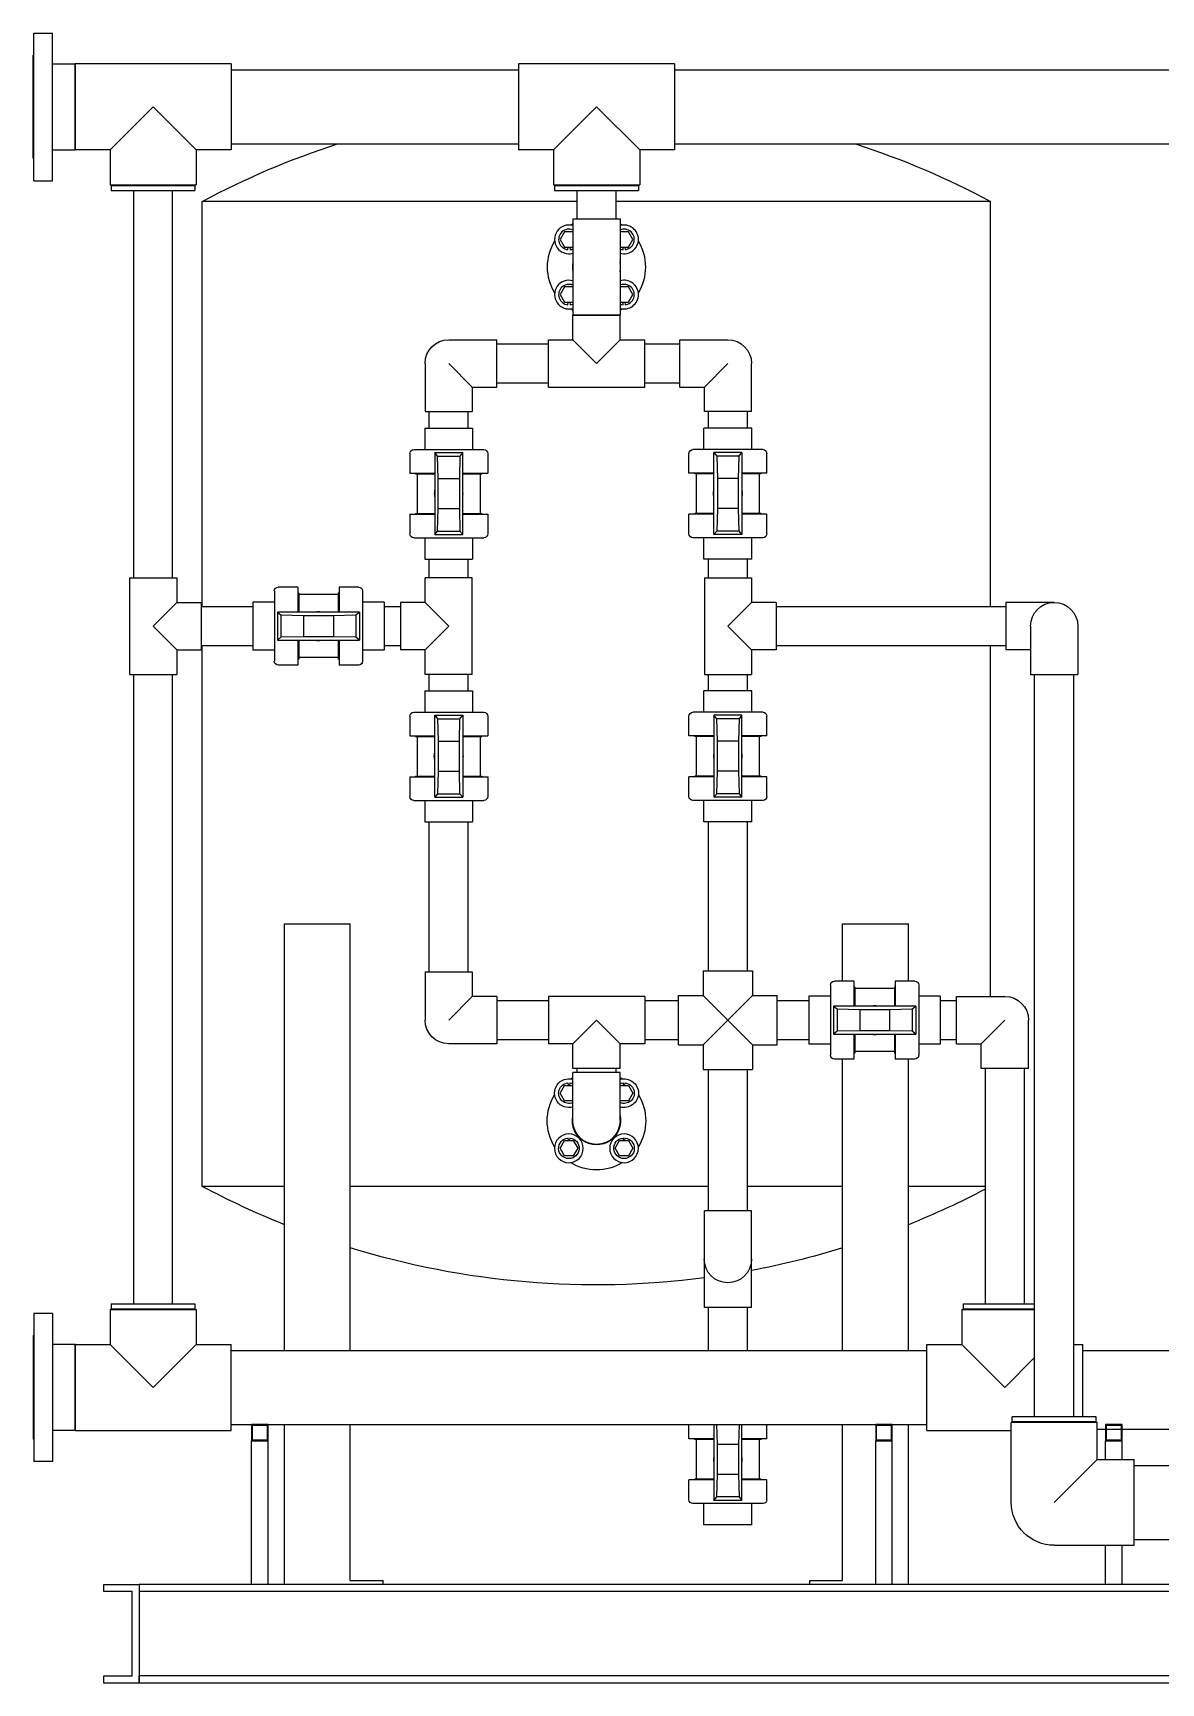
# Model space of a CAD drawing. Header units: inches. Extents: x 384 to 2495, y 344 to 1371.
# Drawn here: x 1654.8 to 1723.4, y 1227.8 to 1328.3 of the extents above; entities that cross this region are included whole.
import ezdxf

# ---------------------------------------------------------------- set-up
doc = ezdxf.new("R2010")
doc.units = ezdxf.units.IN
doc.header["$MEASUREMENT"] = 0
doc.layers.add('VISIBLE', color=7, linetype='Continuous')

msp = doc.modelspace()

# ---------------------------------------------------------------- linework, layer by layer
at = {"layer": 'VISIBLE'}
for p, q in [((1654.81, 1319.25), (1654.81, 1328.25)), ((1654.81, 1328.25), (1655.94, 1328.25)), ((1655.94, 1319.25), (1655.94, 1328.25)), ((1654.75, 1320.6), (1654.75, 1326.91)), ((1654.75, 1326.91), (1654.81, 1326.91)), ((1655.94, 1326.38), (1657.31, 1326.38)), ((1657.31, 1326.38), (1657.31, 1321.13)), ((1666.81, 1326.38), (1657.31, 1326.38)), ((1657.31, 1321.13), (1657.31, 1326.38)), ((1666.81, 1326.38), (1666.81, 1321.13)), ((1666.81, 1326), (1684.31, 1326)), ((1684.31, 1326.38), (1684.31, 1321.13)), ((1693.81, 1326.38), (1684.31, 1326.38)), ((1693.81, 1326.38), (1693.81, 1321.13)), ((1693.81, 1326), (1744.31, 1326)), ((1659.44, 1321.13), (1662.06, 1323.75)), ((1662.06, 1323.75), (1664.69, 1321.13)), ((1686.44, 1321.13), (1689.06, 1323.75)), ((1689.06, 1323.75), (1691.69, 1321.13)), ((1654.75, 1320.6), (1654.81, 1320.6)), ((1655.94, 1321.13), (1657.31, 1321.13)), ((1659.44, 1321.13), (1657.31, 1321.13)), ((1659.44, 1321.13), (1659.44, 1319)), ((1666.81, 1321.13), (1664.69, 1321.13)), ((1664.69, 1321.13), (1664.69, 1319)), ((1666.81, 1321.5), (1684.31, 1321.5)), ((1686.44, 1321.13), (1684.31, 1321.13)), ((1686.44, 1321.13), (1686.44, 1319)), ((1693.81, 1321.13), (1691.69, 1321.13)), ((1691.69, 1321.13), (1691.69, 1319)), ((1693.81, 1321.5), (1744.31, 1321.5)), ((1654.81, 1319.25), (1655.94, 1319.25)), ((1659.44, 1319), (1664.69, 1319)), ((1659.51, 1318.96), (1664.61, 1318.96)), ((1659.51, 1318.96), (1659.51, 1318.66)), ((1659.51, 1318.66), (1664.61, 1318.66)), ((1659.81, 1319), (1659.81, 1318.96)), ((1660.88, 1295.07), (1660.88, 1318.66)), ((1663.25, 1295.07), (1663.25, 1318.66)), ((1664.31, 1319), (1664.31, 1318.96)), ((1664.61, 1318.96), (1664.61, 1318.66)), ((1686.44, 1319), (1691.69, 1319)), ((1686.51, 1318.96), (1691.61, 1318.96)), ((1686.51, 1318.96), (1686.51, 1318.66)), ((1686.51, 1318.66), (1691.61, 1318.66)), ((1686.81, 1319), (1686.81, 1318.96)), ((1687.88, 1316.94), (1687.88, 1318.66)), ((1690.25, 1316.94), (1690.25, 1318.66)), ((1691.31, 1319), (1691.31, 1318.96)), ((1691.61, 1318.96), (1691.61, 1318.66)), ((1687.88, 1318), (1665.06, 1318)), ((1665.06, 1293.32), (1665.06, 1318)), ((1713.06, 1318), (1690.25, 1318)), ((1713.06, 1293.32), (1713.06, 1318)), ((1687.63, 1316.94), (1690.5, 1316.94)), ((1687.63, 1316.94), (1687.63, 1311.07)), ((1690.5, 1316.94), (1690.5, 1311.07)), ((1687.11, 1316.15), (1686.84, 1315.68)), ((1686.84, 1315.68), (1687.11, 1315.21)), ((1687.63, 1316.15), (1687.11, 1316.15)), ((1691.01, 1316.15), (1690.5, 1316.15)), ((1691.28, 1315.68), (1691.01, 1316.15)), ((1691.01, 1315.21), (1691.28, 1315.68)), ((1687.11, 1315.21), (1687.63, 1315.21)), ((1687.32, 1315.06), (1687.34, 1315.21)), ((1687.43, 1315.21), (1687.45, 1315.06)), ((1690.5, 1315.21), (1691.01, 1315.21)), ((1690.68, 1315.06), (1690.69, 1315.21)), ((1690.79, 1315.21), (1690.8, 1315.06)), ((1687.11, 1312.79), (1686.84, 1312.32)), ((1687.63, 1312.79), (1687.11, 1312.79)), ((1691.01, 1312.79), (1690.5, 1312.79)), ((1691.28, 1312.32), (1691.01, 1312.79)), ((1686.84, 1312.32), (1687.11, 1311.86)), ((1687.11, 1311.86), (1687.63, 1311.86)), ((1687.32, 1311.7), (1687.34, 1311.86)), ((1687.43, 1311.86), (1687.45, 1311.7)), ((1690.5, 1311.86), (1691.01, 1311.86)), ((1690.68, 1311.7), (1690.69, 1311.86)), ((1690.79, 1311.86), (1690.8, 1311.7)), ((1691.01, 1311.86), (1691.28, 1312.32)), ((1690.5, 1311.07), (1687.63, 1311.07)), ((1687.63, 1309.57), (1687.63, 1311.07)), ((1687.63, 1311.07), (1690.5, 1311.07)), ((1690.5, 1309.57), (1690.5, 1311.07)), ((1680.06, 1309.57), (1683, 1309.57)), ((1683, 1306.69), (1683, 1309.57)), ((1686.13, 1306.69), (1686.13, 1309.57)), ((1686.13, 1309.57), (1687.63, 1309.57)), ((1689.06, 1308.13), (1687.63, 1309.57)), ((1690.5, 1309.57), (1689.06, 1308.13)), ((1690.5, 1309.57), (1692, 1309.57)), ((1692, 1306.69), (1692, 1309.57)), ((1694.13, 1306.69), (1694.13, 1309.57)), ((1694.13, 1309.57), (1697.06, 1309.57)), ((1683, 1309.32), (1686.13, 1309.32)), ((1692, 1309.32), (1694.13, 1309.32)), ((1678.63, 1308.13), (1678.63, 1305.19)), ((1680.06, 1308.13), (1681.5, 1306.69)), ((1697.06, 1308.13), (1695.63, 1306.69)), ((1698.5, 1305.19), (1698.5, 1308.13)), ((1681.5, 1306.69), (1683, 1306.69)), ((1681.5, 1306.69), (1681.5, 1305.19)), ((1683, 1306.94), (1686.13, 1306.94)), ((1686.13, 1306.69), (1692, 1306.69)), ((1692, 1306.94), (1694.13, 1306.94)), ((1694.13, 1306.69), (1695.63, 1306.69)), ((1695.63, 1305.19), (1695.63, 1306.69)), ((1678.63, 1305.19), (1681.5, 1305.19)), ((1678.88, 1304.19), (1678.88, 1305.19)), ((1681.25, 1304.19), (1681.25, 1305.19)), ((1698.5, 1305.19), (1695.63, 1305.19)), ((1695.88, 1304.19), (1695.88, 1305.19)), ((1698.25, 1304.19), (1698.25, 1305.19)), ((1678.6, 1304.19), (1681.52, 1304.19)), ((1678.6, 1304.19), (1678.6, 1302.88)), ((1681.52, 1304.19), (1681.52, 1302.88)), ((1698.52, 1304.19), (1695.6, 1304.19)), ((1695.6, 1302.88), (1695.6, 1304.19)), ((1698.52, 1302.88), (1698.52, 1304.19)), ((1677.69, 1302.64), (1677.69, 1301.45)), ((1677.93, 1302.88), (1682.2, 1302.88)), ((1679.21, 1302.7), (1680.92, 1302.7)), ((1679.38, 1302.48), (1679.21, 1302.7)), ((1679.21, 1302.7), (1679.21, 1297.7)), ((1680.92, 1302.7), (1680.74, 1302.48)), ((1680.92, 1297.7), (1680.92, 1302.7)), ((1682.44, 1302.64), (1682.44, 1301.45)), ((1694.69, 1301.45), (1694.69, 1302.64)), ((1699.2, 1302.88), (1694.93, 1302.88)), ((1696.21, 1302.7), (1696.38, 1302.48)), ((1696.21, 1297.7), (1696.21, 1302.7)), ((1697.92, 1302.7), (1696.21, 1302.7)), ((1697.74, 1302.48), (1697.92, 1302.7)), ((1697.92, 1302.7), (1697.92, 1297.7)), ((1699.44, 1301.45), (1699.44, 1302.64)), ((1679.42, 1301.11), (1679.38, 1302.48)), ((1679.38, 1302.48), (1680.74, 1302.48)), ((1680.74, 1302.48), (1680.71, 1301.11)), ((1696.38, 1302.48), (1696.42, 1301.11)), ((1697.74, 1302.48), (1696.38, 1302.48)), ((1697.71, 1301.11), (1697.74, 1302.48)), ((1677.69, 1301.45), (1679.21, 1301.45)), ((1678.05, 1301.45), (1678.05, 1301.4)), ((1678.05, 1301.4), (1679.21, 1301.4)), ((1678.14, 1301.4), (1678.14, 1298.99)), ((1679.42, 1299.29), (1679.42, 1301.11)), ((1679.42, 1301.11), (1680.71, 1301.11)), ((1680.71, 1301.11), (1680.71, 1299.29)), ((1680.92, 1301.45), (1682.44, 1301.45)), ((1680.92, 1301.4), (1682.08, 1301.4)), ((1681.98, 1301.4), (1681.98, 1298.99)), ((1682.08, 1301.45), (1682.08, 1301.4)), ((1696.21, 1301.45), (1694.69, 1301.45)), ((1695.05, 1301.4), (1695.05, 1301.45)), ((1696.21, 1301.4), (1695.05, 1301.4)), ((1695.14, 1298.99), (1695.14, 1301.4)), ((1696.42, 1301.11), (1696.42, 1299.29)), ((1697.71, 1301.11), (1696.42, 1301.11)), ((1697.71, 1299.29), (1697.71, 1301.11)), ((1699.44, 1301.45), (1697.92, 1301.45)), ((1699.08, 1301.4), (1697.92, 1301.4)), ((1698.98, 1298.99), (1698.98, 1301.4)), ((1699.08, 1301.4), (1699.08, 1301.45)), ((1677.69, 1298.94), (1679.21, 1298.94)), ((1677.69, 1298.94), (1677.69, 1297.75)), ((1678.05, 1298.99), (1679.21, 1298.99)), ((1678.05, 1298.99), (1678.05, 1298.94)), ((1679.38, 1297.92), (1679.42, 1299.29)), ((1679.42, 1299.29), (1680.71, 1299.29)), ((1680.71, 1299.29), (1680.74, 1297.92)), ((1680.92, 1298.99), (1682.08, 1298.99)), ((1680.92, 1298.94), (1682.44, 1298.94)), ((1682.08, 1298.99), (1682.08, 1298.94)), ((1682.44, 1298.94), (1682.44, 1297.75)), ((1696.21, 1298.94), (1694.69, 1298.94)), ((1694.69, 1297.75), (1694.69, 1298.94)), ((1696.21, 1298.99), (1695.05, 1298.99)), ((1695.05, 1298.94), (1695.05, 1298.99)), ((1696.42, 1299.29), (1696.38, 1297.92)), ((1697.71, 1299.29), (1696.42, 1299.29)), ((1697.74, 1297.92), (1697.71, 1299.29)), ((1699.08, 1298.99), (1697.92, 1298.99)), ((1699.44, 1298.94), (1697.92, 1298.94)), ((1699.08, 1298.94), (1699.08, 1298.99)), ((1699.44, 1297.75), (1699.44, 1298.94)), ((1677.93, 1297.51), (1682.2, 1297.51)), ((1678.6, 1297.51), (1678.6, 1296.2)), ((1679.21, 1297.7), (1679.38, 1297.92)), ((1679.21, 1297.7), (1680.92, 1297.7)), ((1679.38, 1297.92), (1680.74, 1297.92)), ((1680.74, 1297.92), (1680.92, 1297.7)), ((1681.52, 1297.51), (1681.52, 1296.2)), ((1699.2, 1297.51), (1694.93, 1297.51)), ((1695.6, 1296.2), (1695.6, 1297.51)), ((1696.38, 1297.92), (1696.21, 1297.7)), ((1697.92, 1297.7), (1696.21, 1297.7)), ((1697.74, 1297.92), (1696.38, 1297.92)), ((1697.92, 1297.7), (1697.74, 1297.92)), ((1698.52, 1296.2), (1698.52, 1297.51)), ((1678.6, 1296.2), (1681.52, 1296.2)), ((1678.88, 1295.07), (1678.88, 1296.2)), ((1681.25, 1295.07), (1681.25, 1296.2)), ((1698.52, 1296.2), (1695.6, 1296.2)), ((1695.88, 1295.07), (1695.88, 1296.2)), ((1698.25, 1295.07), (1698.25, 1296.2)), ((1660.63, 1295.07), (1663.5, 1295.07)), ((1660.63, 1295.07), (1660.63, 1289.19)), ((1663.5, 1295.07), (1663.5, 1293.57)), ((1670.88, 1294.5), (1669.68, 1294.5)), ((1670.88, 1294.5), (1670.88, 1292.98)), ((1673.39, 1294.5), (1673.39, 1292.98)), ((1674.58, 1294.5), (1673.39, 1294.5)), ((1681.5, 1295.07), (1678.63, 1295.07)), ((1678.63, 1293.57), (1678.63, 1295.07)), ((1681.5, 1289.19), (1681.5, 1295.07)), ((1695.63, 1295.07), (1698.5, 1295.07)), ((1695.63, 1295.07), (1695.63, 1289.19)), ((1698.5, 1295.07), (1698.5, 1293.57)), ((1662.06, 1292.13), (1663.5, 1293.57)), ((1663.5, 1293.57), (1665, 1293.57)), ((1665, 1290.69), (1665, 1293.57)), ((1668.14, 1293.59), (1668.14, 1290.67)), ((1669.45, 1293.59), (1668.14, 1293.59)), ((1669.45, 1294.27), (1669.45, 1289.99)), ((1670.93, 1294.14), (1670.88, 1294.14)), ((1670.93, 1294.14), (1670.93, 1292.98)), ((1673.34, 1294.05), (1670.93, 1294.05)), ((1673.34, 1294.14), (1673.34, 1292.98)), ((1673.39, 1294.14), (1673.34, 1294.14)), ((1674.82, 1294.27), (1674.82, 1289.99)), ((1676.13, 1293.59), (1674.82, 1293.59)), ((1676.13, 1293.59), (1676.13, 1290.67)), ((1677.13, 1293.57), (1677.13, 1290.69)), ((1678.63, 1293.57), (1677.13, 1293.57)), ((1678.63, 1293.57), (1680.06, 1292.13)), ((1698.5, 1293.57), (1697.06, 1292.13)), ((1700, 1293.57), (1698.5, 1293.57)), ((1700, 1293.57), (1700, 1290.69)), ((1713.99, 1293.57), (1713.99, 1292.13)), ((1716.93, 1293.57), (1713.99, 1293.57)), ((1665, 1293.32), (1668.14, 1293.32)), ((1669.63, 1292.98), (1669.85, 1292.81)), ((1669.63, 1292.98), (1669.63, 1291.27)), ((1674.63, 1292.98), (1669.63, 1292.98)), ((1669.85, 1292.81), (1669.85, 1291.45)), ((1669.85, 1292.81), (1671.22, 1292.77)), ((1671.22, 1292.77), (1671.22, 1291.48)), ((1671.22, 1292.77), (1673.04, 1292.77)), ((1673.04, 1292.77), (1674.41, 1292.81)), ((1673.04, 1292.77), (1673.04, 1291.48)), ((1674.41, 1292.81), (1674.63, 1292.98)), ((1674.41, 1292.81), (1674.41, 1291.45)), ((1674.63, 1292.98), (1674.63, 1291.27)), ((1676.13, 1293.32), (1677.13, 1293.32)), ((1700, 1293.32), (1713.99, 1293.32)), ((1663.5, 1290.69), (1662.06, 1292.13)), ((1669.85, 1291.45), (1669.63, 1291.27)), ((1671.22, 1291.48), (1669.85, 1291.45)), ((1673.04, 1291.48), (1671.22, 1291.48)), ((1674.41, 1291.45), (1673.04, 1291.48)), ((1674.63, 1291.27), (1674.41, 1291.45)), ((1680.06, 1292.13), (1678.63, 1290.69)), ((1697.06, 1292.13), (1698.5, 1290.69)), ((1713.99, 1292.13), (1713.99, 1290.69)), ((1715.49, 1292.13), (1715.49, 1289.19)), ((1718.37, 1292.13), (1718.37, 1289.19)), ((1663.5, 1290.69), (1663.5, 1289.19)), ((1663.5, 1290.69), (1665, 1290.69)), ((1665, 1290.94), (1668.14, 1290.94)), ((1665.06, 1258), (1665.06, 1290.94)), ((1669.45, 1290.67), (1668.14, 1290.67)), ((1669.63, 1291.27), (1674.63, 1291.27)), ((1670.88, 1291.27), (1670.88, 1289.75)), ((1670.93, 1291.27), (1670.93, 1290.11)), ((1673.34, 1291.27), (1673.34, 1290.11)), ((1673.39, 1291.27), (1673.39, 1289.75)), ((1676.13, 1290.67), (1674.82, 1290.67)), ((1676.13, 1290.94), (1677.13, 1290.94)), ((1678.63, 1290.69), (1677.13, 1290.69)), ((1678.63, 1289.19), (1678.63, 1290.69)), ((1698.5, 1290.69), (1698.5, 1289.19)), ((1700, 1290.69), (1698.5, 1290.69)), ((1700, 1290.94), (1713.99, 1290.94)), ((1713.06, 1269.57), (1713.06, 1290.94)), ((1715.49, 1290.69), (1713.99, 1290.69)), ((1670.88, 1289.75), (1669.68, 1289.75)), ((1670.93, 1290.11), (1670.88, 1290.11)), ((1673.34, 1290.21), (1670.93, 1290.21)), ((1673.39, 1290.11), (1673.34, 1290.11)), ((1674.58, 1289.75), (1673.39, 1289.75)), ((1660.63, 1289.19), (1663.5, 1289.19)), ((1660.88, 1250.85), (1660.88, 1289.19)), ((1663.25, 1250.85), (1663.25, 1289.19)), ((1681.5, 1289.19), (1678.63, 1289.19)), ((1678.88, 1288.19), (1678.88, 1289.19)), ((1681.25, 1288.19), (1681.25, 1289.19)), ((1695.63, 1289.19), (1698.5, 1289.19)), ((1695.88, 1288.19), (1695.88, 1289.19)), ((1698.25, 1288.19), (1698.25, 1289.19)), ((1715.49, 1289.19), (1718.37, 1289.19)), ((1715.74, 1243.97), (1715.74, 1289.19)), ((1718.12, 1243.97), (1718.12, 1289.19)), ((1678.6, 1288.19), (1681.52, 1288.19)), ((1678.6, 1288.19), (1678.6, 1286.88)), ((1681.52, 1288.19), (1681.52, 1286.88)), ((1698.52, 1288.19), (1695.6, 1288.19)), ((1695.6, 1286.88), (1695.6, 1288.19)), ((1698.52, 1286.88), (1698.52, 1288.19)), ((1677.69, 1286.64), (1677.69, 1285.45)), ((1677.93, 1286.88), (1682.2, 1286.88)), ((1679.21, 1286.7), (1679.38, 1286.48)), ((1679.21, 1286.7), (1680.92, 1286.7)), ((1679.21, 1281.7), (1679.21, 1286.7)), ((1679.38, 1286.48), (1680.74, 1286.48)), ((1679.38, 1286.48), (1679.42, 1285.11)), ((1680.71, 1285.11), (1680.74, 1286.48)), ((1680.74, 1286.48), (1680.92, 1286.7)), ((1680.92, 1286.7), (1680.92, 1281.7)), ((1682.44, 1286.64), (1682.44, 1285.45)), ((1694.69, 1285.45), (1694.69, 1286.64)), ((1699.2, 1286.88), (1694.93, 1286.88)), ((1696.38, 1286.48), (1696.21, 1286.7)), ((1696.21, 1286.7), (1696.21, 1281.7)), ((1697.92, 1286.7), (1696.21, 1286.7)), ((1696.42, 1285.11), (1696.38, 1286.48)), ((1697.74, 1286.48), (1696.38, 1286.48)), ((1697.74, 1286.48), (1697.71, 1285.11)), ((1697.92, 1286.7), (1697.74, 1286.48)), ((1697.92, 1281.7), (1697.92, 1286.7)), ((1699.44, 1285.45), (1699.44, 1286.64)), ((1677.69, 1285.45), (1679.21, 1285.45)), ((1678.05, 1285.45), (1678.05, 1285.4)), ((1678.05, 1285.4), (1679.21, 1285.4)), ((1678.14, 1285.4), (1678.14, 1282.99)), ((1680.92, 1285.45), (1682.44, 1285.45)), ((1680.92, 1285.4), (1682.08, 1285.4)), ((1681.98, 1285.4), (1681.98, 1282.99)), ((1682.08, 1285.45), (1682.08, 1285.4)), ((1696.21, 1285.45), (1694.69, 1285.45)), ((1695.05, 1285.4), (1695.05, 1285.45)), ((1696.21, 1285.4), (1695.05, 1285.4)), ((1695.14, 1282.99), (1695.14, 1285.4)), ((1699.44, 1285.45), (1697.92, 1285.45)), ((1699.08, 1285.4), (1697.92, 1285.4)), ((1698.98, 1282.99), (1698.98, 1285.4)), ((1699.08, 1285.4), (1699.08, 1285.45)), ((1679.42, 1285.11), (1680.71, 1285.11)), ((1679.42, 1285.11), (1679.42, 1283.29)), ((1680.71, 1283.29), (1680.71, 1285.11)), ((1696.42, 1283.29), (1696.42, 1285.11)), ((1697.71, 1285.11), (1696.42, 1285.11)), ((1697.71, 1285.11), (1697.71, 1283.29)), ((1677.69, 1282.94), (1679.21, 1282.94)), ((1677.69, 1282.94), (1677.69, 1281.75)), ((1678.05, 1282.99), (1679.21, 1282.99)), ((1678.05, 1282.99), (1678.05, 1282.94)), ((1679.42, 1283.29), (1679.38, 1281.92)), ((1679.42, 1283.29), (1680.71, 1283.29)), ((1680.74, 1281.92), (1680.71, 1283.29)), ((1680.92, 1282.99), (1682.08, 1282.99)), ((1680.92, 1282.94), (1682.44, 1282.94)), ((1682.08, 1282.99), (1682.08, 1282.94)), ((1682.44, 1282.94), (1682.44, 1281.75)), ((1696.21, 1282.94), (1694.69, 1282.94)), ((1694.69, 1281.75), (1694.69, 1282.94)), ((1696.21, 1282.99), (1695.05, 1282.99)), ((1695.05, 1282.94), (1695.05, 1282.99)), ((1696.38, 1281.92), (1696.42, 1283.29)), ((1697.71, 1283.29), (1696.42, 1283.29)), ((1697.71, 1283.29), (1697.74, 1281.92)), ((1699.08, 1282.99), (1697.92, 1282.99)), ((1699.44, 1282.94), (1697.92, 1282.94)), ((1699.08, 1282.94), (1699.08, 1282.99)), ((1699.44, 1281.75), (1699.44, 1282.94)), ((1677.93, 1281.51), (1682.2, 1281.51)), ((1678.6, 1281.51), (1678.6, 1280.2)), ((1679.38, 1281.92), (1679.21, 1281.7)), ((1679.21, 1281.7), (1680.92, 1281.7)), ((1679.38, 1281.92), (1680.74, 1281.92)), ((1680.92, 1281.7), (1680.74, 1281.92)), ((1681.52, 1281.51), (1681.52, 1280.2)), ((1699.2, 1281.51), (1694.93, 1281.51)), ((1695.6, 1280.2), (1695.6, 1281.51)), ((1696.21, 1281.7), (1696.38, 1281.92)), ((1697.92, 1281.7), (1696.21, 1281.7)), ((1697.74, 1281.92), (1696.38, 1281.92)), ((1697.74, 1281.92), (1697.92, 1281.7)), ((1698.52, 1280.2), (1698.52, 1281.51)), ((1678.6, 1280.2), (1681.52, 1280.2)), ((1678.88, 1271.07), (1678.88, 1280.2)), ((1681.25, 1271.07), (1681.25, 1280.2)), ((1698.52, 1280.2), (1695.6, 1280.2)), ((1695.88, 1271.13), (1695.88, 1280.2)), ((1698.25, 1271.13), (1698.25, 1280.2)), ((1670.07, 1274), (1674.07, 1274)), ((1670.07, 1248), (1670.07, 1274)), ((1674.07, 1248), (1674.07, 1274)), ((1704.05, 1274), (1708.05, 1274)), ((1704.05, 1270.5), (1704.05, 1274)), ((1708.05, 1270.5), (1708.05, 1274)), ((1678.63, 1271.07), (1681.5, 1271.07)), ((1678.63, 1271.07), (1678.63, 1268.13)), ((1681.5, 1271.07), (1681.5, 1269.57)), ((1695.56, 1271.13), (1698.56, 1271.13)), ((1695.56, 1271.13), (1695.56, 1269.63)), ((1698.56, 1271.13), (1698.56, 1269.63)), ((1704.74, 1270.5), (1703.55, 1270.5)), ((1704.74, 1270.5), (1704.74, 1268.98)), ((1707.25, 1270.5), (1707.25, 1268.98)), ((1708.44, 1270.5), (1707.25, 1270.5)), ((1680.06, 1268.13), (1681.5, 1269.57)), ((1683, 1269.57), (1681.5, 1269.57)), ((1683, 1269.57), (1683, 1266.69)), ((1683, 1269.32), (1686.13, 1269.32)), ((1686.13, 1269.57), (1686.13, 1266.69)), ((1692, 1269.57), (1686.13, 1269.57)), ((1692, 1269.57), (1692, 1266.69)), ((1692, 1269.32), (1694.06, 1269.32)), ((1694.06, 1266.63), (1694.06, 1269.63)), ((1694.06, 1269.63), (1695.56, 1269.63)), ((1695.56, 1269.63), (1697.06, 1268.13)), ((1697.06, 1268.13), (1698.56, 1269.63)), ((1698.56, 1269.63), (1700.06, 1269.63)), ((1700.06, 1266.63), (1700.06, 1269.63)), ((1700.06, 1269.32), (1702, 1269.32)), ((1702, 1269.59), (1702, 1266.67)), ((1703.31, 1269.59), (1702, 1269.59)), ((1703.31, 1270.27), (1703.31, 1265.99)), ((1704.79, 1270.14), (1704.74, 1270.14)), ((1704.79, 1270.14), (1704.79, 1268.98)), ((1707.2, 1270.05), (1704.79, 1270.05)), ((1707.2, 1270.14), (1707.2, 1268.98)), ((1707.25, 1270.14), (1707.2, 1270.14)), ((1708.68, 1270.27), (1708.68, 1265.99)), ((1709.99, 1269.59), (1708.68, 1269.59)), ((1709.99, 1269.59), (1709.99, 1266.67)), ((1709.99, 1269.32), (1710.99, 1269.32)), ((1710.99, 1266.69), (1710.99, 1269.57)), ((1710.99, 1269.57), (1713.93, 1269.57)), ((1703.5, 1268.98), (1703.72, 1268.81)), ((1703.5, 1268.98), (1703.5, 1267.27)), ((1708.5, 1268.98), (1703.5, 1268.98)), ((1703.72, 1268.81), (1703.72, 1267.45)), ((1703.72, 1268.81), (1705.09, 1268.77)), ((1705.09, 1268.77), (1705.09, 1267.48)), ((1705.09, 1268.77), (1706.9, 1268.77)), ((1706.9, 1268.77), (1708.28, 1268.81)), ((1706.9, 1268.77), (1706.9, 1267.48)), ((1708.28, 1268.81), (1708.5, 1268.98)), ((1708.28, 1268.81), (1708.28, 1267.45)), ((1708.5, 1268.98), (1708.5, 1267.27)), ((1689.06, 1268.13), (1687.63, 1266.69)), ((1690.5, 1266.69), (1689.06, 1268.13)), ((1697.06, 1268.13), (1695.56, 1266.63)), ((1698.56, 1266.63), (1697.06, 1268.13)), ((1703.72, 1267.45), (1703.5, 1267.27)), ((1705.09, 1267.48), (1703.72, 1267.45)), ((1706.9, 1267.48), (1705.09, 1267.48)), ((1708.28, 1267.45), (1706.9, 1267.48)), ((1708.5, 1267.27), (1708.28, 1267.45)), ((1713.93, 1268.13), (1712.49, 1266.69)), ((1715.37, 1265.19), (1715.37, 1268.13)), ((1683, 1266.69), (1680.06, 1266.69)), ((1683, 1266.94), (1686.13, 1266.94)), ((1687.63, 1266.69), (1686.13, 1266.69)), ((1687.63, 1265.19), (1687.63, 1266.69)), ((1692, 1266.69), (1690.5, 1266.69)), ((1690.5, 1265.19), (1690.5, 1266.69)), ((1692, 1266.94), (1694.06, 1266.94)), ((1694.06, 1266.63), (1695.56, 1266.63)), ((1695.56, 1266.63), (1695.56, 1265.13)), ((1698.56, 1266.63), (1698.56, 1265.13)), ((1698.56, 1266.63), (1700.06, 1266.63)), ((1700.06, 1266.94), (1702, 1266.94)), ((1703.31, 1266.67), (1702, 1266.67)), ((1703.5, 1267.27), (1708.5, 1267.27)), ((1704.74, 1267.27), (1704.74, 1265.75)), ((1704.79, 1267.27), (1704.79, 1266.11)), ((1707.2, 1267.27), (1707.2, 1266.11)), ((1707.25, 1267.27), (1707.25, 1265.75)), ((1709.99, 1266.67), (1708.68, 1266.67)), ((1709.99, 1266.94), (1710.99, 1266.94)), ((1710.99, 1266.69), (1712.49, 1266.69)), ((1712.49, 1265.19), (1712.49, 1266.69)), ((1704.74, 1265.75), (1703.55, 1265.75)), ((1704.05, 1248), (1704.05, 1265.75)), ((1704.79, 1266.11), (1704.74, 1266.11)), ((1707.2, 1266.21), (1704.79, 1266.21)), ((1707.25, 1266.11), (1707.2, 1266.11)), ((1708.44, 1265.75), (1707.25, 1265.75)), ((1708.05, 1248), (1708.05, 1265.75)), ((1687.32, 1264.3), (1687.34, 1264.15)), ((1687.43, 1264.15), (1687.45, 1264.3)), ((1690.5, 1265.19), (1687.63, 1265.19)), ((1689.06, 1264.94), (1687.63, 1264.94)), ((1687.63, 1262), (1687.63, 1264.94)), ((1687.88, 1264.94), (1687.88, 1265.19)), ((1690.5, 1264.94), (1689.06, 1264.94)), ((1690.25, 1264.94), (1690.25, 1265.19)), ((1690.5, 1262), (1690.5, 1264.94)), ((1690.68, 1264.3), (1690.69, 1264.15)), ((1690.79, 1264.15), (1690.8, 1264.3)), ((1695.56, 1265.13), (1698.56, 1265.13)), ((1695.88, 1256.51), (1695.88, 1265.13)), ((1698.25, 1256.51), (1698.25, 1265.13)), ((1715.37, 1265.19), (1712.49, 1265.19)), ((1712.74, 1250.85), (1712.74, 1265.19)), ((1715.12, 1250.85), (1715.12, 1265.19)), ((1686.84, 1263.68), (1687.11, 1264.15)), ((1687.11, 1263.21), (1686.84, 1263.68)), ((1687.11, 1264.15), (1687.63, 1264.15)), ((1690.5, 1264.15), (1691.01, 1264.15)), ((1691.01, 1264.15), (1691.28, 1263.68)), ((1691.28, 1263.68), (1691.01, 1263.21)), ((1687.63, 1263.21), (1687.11, 1263.21)), ((1691.01, 1263.21), (1690.5, 1263.21)), ((1686.84, 1260.32), (1687.11, 1260.79)), ((1687.11, 1259.86), (1686.84, 1260.32)), ((1687.11, 1260.79), (1687.65, 1260.79)), ((1687.32, 1260.95), (1687.34, 1260.79)), ((1687.43, 1260.79), (1687.45, 1260.95)), ((1687.65, 1260.79), (1687.92, 1260.32)), ((1687.92, 1260.32), (1687.65, 1259.86)), ((1690.2, 1260.32), (1690.47, 1260.79)), ((1690.47, 1259.86), (1690.2, 1260.32)), ((1690.47, 1260.79), (1691.01, 1260.79)), ((1690.68, 1260.95), (1690.69, 1260.79)), ((1690.79, 1260.79), (1690.8, 1260.95)), ((1691.01, 1260.79), (1691.28, 1260.32)), ((1691.28, 1260.32), (1691.01, 1259.86)), ((1687.65, 1259.86), (1687.11, 1259.86)), ((1691.01, 1259.86), (1690.47, 1259.86)), ((1670.07, 1258), (1665.06, 1258)), ((1695.88, 1258), (1674.07, 1258)), ((1704.05, 1258), (1698.25, 1258)), ((1712.74, 1258), (1708.05, 1258)), ((1697.06, 1256.51), (1695.63, 1256.51)), ((1695.63, 1253.57), (1695.63, 1256.51)), ((1698.5, 1256.51), (1697.06, 1256.51)), ((1698.5, 1253.57), (1698.5, 1256.51)), ((1695.63, 1250.63), (1695.63, 1253.57)), ((1698.5, 1250.63), (1698.5, 1253.57)), ((1654.81, 1250.25), (1654.81, 1241.25)), ((1655.94, 1250.25), (1654.81, 1250.25)), ((1655.94, 1250.25), (1655.94, 1241.25)), ((1659.44, 1250.5), (1664.69, 1250.5)), ((1659.44, 1250.5), (1659.44, 1248.38)), ((1659.51, 1250.85), (1664.61, 1250.85)), ((1659.51, 1250.85), (1659.51, 1250.55)), ((1659.51, 1250.55), (1664.61, 1250.55)), ((1659.81, 1250.55), (1659.81, 1250.5)), ((1664.31, 1250.55), (1664.31, 1250.5)), ((1664.61, 1250.85), (1664.61, 1250.55)), ((1664.69, 1250.5), (1664.69, 1248.38)), ((1697.06, 1250.63), (1695.63, 1250.63)), ((1695.88, 1248), (1695.88, 1250.63)), ((1698.5, 1250.63), (1697.06, 1250.63)), ((1698.25, 1248), (1698.25, 1250.63)), ((1711.3, 1250.5), (1715.74, 1250.5)), ((1711.3, 1250.5), (1711.3, 1248.38)), ((1711.38, 1250.85), (1715.74, 1250.85)), ((1711.38, 1250.85), (1711.38, 1250.55)), ((1711.38, 1250.55), (1715.74, 1250.55)), ((1711.68, 1250.55), (1711.68, 1250.5)), ((1654.75, 1248.91), (1654.75, 1242.6)), ((1654.81, 1248.91), (1654.75, 1248.91)), ((1657.31, 1248.38), (1655.94, 1248.38)), ((1657.31, 1243.13), (1657.31, 1248.38)), ((1657.31, 1248.38), (1659.44, 1248.38)), ((1657.31, 1248.38), (1657.31, 1243.13)), ((1659.44, 1248.38), (1662.06, 1245.75)), ((1662.06, 1245.75), (1664.69, 1248.38)), ((1664.69, 1248.38), (1666.81, 1248.38)), ((1666.81, 1243.13), (1666.81, 1248.38)), ((1709.18, 1243.13), (1709.18, 1248.38)), ((1709.18, 1248.38), (1711.3, 1248.38)), ((1711.3, 1248.38), (1713.93, 1245.75)), ((1718.12, 1248.38), (1718.68, 1248.38)), ((1718.68, 1243.97), (1718.68, 1248.38)), ((1666.81, 1248), (1709.18, 1248)), ((1713.93, 1245.75), (1715.74, 1247.57)), ((1718.68, 1248), (1769.18, 1248)), ((1666.81, 1243.5), (1709.18, 1243.5)), ((1669.06, 1243.5), (1668.06, 1243.5)), ((1668.06, 1243.5), (1668.06, 1242.5)), ((1668.11, 1242.55), (1668.11, 1243.45)), ((1668.11, 1243.45), (1669.01, 1243.45)), ((1669.01, 1243.45), (1669.01, 1242.55)), ((1669.06, 1242.5), (1669.06, 1243.5)), ((1670.07, 1233.75), (1670.07, 1243.5)), ((1674.07, 1234), (1674.07, 1243.5)), ((1694.69, 1242.63), (1694.69, 1243.5)), ((1696.21, 1243.5), (1696.21, 1238.87)), ((1696.42, 1242.28), (1696.39, 1243.5)), ((1697.74, 1243.5), (1697.71, 1242.28)), ((1697.92, 1238.87), (1697.92, 1243.5)), ((1699.44, 1242.63), (1699.44, 1243.5)), ((1704.05, 1234), (1704.05, 1243.5)), ((1707.06, 1243.5), (1706.06, 1243.5)), ((1706.06, 1243.5), (1706.06, 1242.5)), ((1706.11, 1242.55), (1706.11, 1243.45)), ((1706.11, 1243.45), (1707.01, 1243.45)), ((1707.01, 1243.45), (1707.01, 1242.55)), ((1707.06, 1242.5), (1707.06, 1243.5)), ((1708.05, 1233.75), (1708.05, 1243.5)), ((1719.54, 1243.63), (1714.32, 1243.63)), ((1714.32, 1238.75), (1714.32, 1243.63)), ((1719.48, 1243.97), (1714.38, 1243.97)), ((1714.38, 1243.67), (1714.38, 1243.97)), ((1719.48, 1243.67), (1714.38, 1243.67)), ((1714.68, 1243.63), (1714.68, 1243.67)), ((1719.18, 1243.63), (1719.18, 1243.67)), ((1719.48, 1243.67), (1719.48, 1243.97)), ((1719.54, 1241.36), (1719.54, 1243.63)), ((1719.54, 1243.22), (1720.06, 1243.22)), ((1721.06, 1243.5), (1720.06, 1243.5)), ((1720.06, 1243.5), (1720.06, 1242.5)), ((1720.11, 1242.55), (1720.11, 1243.45)), ((1720.11, 1243.45), (1721.01, 1243.45)), ((1720.11, 1243.22), (1721.01, 1243.22)), ((1721.01, 1243.45), (1721.01, 1242.55)), ((1721.06, 1242.5), (1721.06, 1243.5)), ((1721.06, 1243.22), (1766.06, 1243.22)), ((1654.81, 1242.6), (1654.75, 1242.6)), ((1657.31, 1243.13), (1655.94, 1243.13)), ((1657.31, 1243.13), (1666.81, 1243.13)), ((1668.06, 1242.5), (1669.06, 1242.5)), ((1668.06, 1233.75), (1668.06, 1242.5)), ((1669.01, 1242.55), (1668.11, 1242.55)), ((1669.06, 1233.75), (1669.06, 1242.5)), ((1696.21, 1242.63), (1694.69, 1242.63)), ((1695.05, 1242.58), (1695.05, 1242.63)), ((1696.21, 1242.58), (1695.05, 1242.58)), ((1695.14, 1240.17), (1695.14, 1242.58)), ((1696.42, 1240.46), (1696.42, 1242.28)), ((1697.71, 1242.28), (1696.42, 1242.28)), ((1697.71, 1242.28), (1697.71, 1240.46)), ((1699.44, 1242.63), (1697.92, 1242.63)), ((1699.08, 1242.58), (1697.92, 1242.58)), ((1698.98, 1240.17), (1698.98, 1242.58)), ((1699.08, 1242.58), (1699.08, 1242.63)), ((1706.06, 1242.5), (1707.06, 1242.5)), ((1706.06, 1233.75), (1706.06, 1242.5)), ((1707.01, 1242.55), (1706.11, 1242.55)), ((1707.06, 1233.75), (1707.06, 1242.5)), ((1709.18, 1243.13), (1714.32, 1243.13)), ((1720.06, 1242.5), (1721.06, 1242.5)), ((1720.06, 1241.36), (1720.06, 1242.5)), ((1721.01, 1242.55), (1720.11, 1242.55)), ((1721.06, 1241.36), (1721.06, 1242.5)), ((1655.94, 1241.25), (1654.81, 1241.25)), ((1719.54, 1241.36), (1716.93, 1238.75)), ((1719.54, 1241.36), (1721.8, 1241.36)), ((1721.8, 1236.14), (1721.8, 1241.36)), ((1696.38, 1239.09), (1696.42, 1240.46)), ((1697.71, 1240.46), (1696.42, 1240.46)), ((1697.71, 1240.46), (1697.74, 1239.09)), ((1721.8, 1241), (1772.18, 1241)), ((1696.21, 1240.12), (1694.69, 1240.12)), ((1694.69, 1238.92), (1694.69, 1240.12)), ((1696.21, 1240.17), (1695.05, 1240.17)), ((1695.05, 1240.12), (1695.05, 1240.17)), ((1699.08, 1240.17), (1697.92, 1240.17)), ((1699.44, 1240.12), (1697.92, 1240.12)), ((1699.08, 1240.12), (1699.08, 1240.17)), ((1699.44, 1238.92), (1699.44, 1240.12)), ((1699.2, 1238.69), (1694.93, 1238.69)), ((1695.6, 1237.38), (1695.6, 1238.69)), ((1696.21, 1238.87), (1696.38, 1239.09)), ((1697.92, 1238.87), (1696.21, 1238.87)), ((1697.74, 1239.09), (1696.38, 1239.09)), ((1697.74, 1239.09), (1697.92, 1238.87)), ((1698.52, 1237.38), (1698.52, 1238.69)), ((1698.52, 1237.38), (1695.6, 1237.38)), ((1721.8, 1236.5), (1772.18, 1236.5)), ((1716.93, 1236.14), (1721.8, 1236.14)), ((1720.06, 1233.75), (1720.06, 1236.14)), ((1721.06, 1233.75), (1721.06, 1236.14)), ((1659.06, 1233.75), (1661.22, 1233.75)), ((1659.06, 1233.32), (1659.06, 1233.75)), ((1660.78, 1233.32), (1659.06, 1233.32)), ((1660.78, 1228.19), (1660.78, 1233.32)), ((1836.91, 1233.75), (1661.22, 1233.75)), ((1661.22, 1233.75), (1661.22, 1233.32)), ((1661.22, 1233.75), (1661.22, 1227.75)), ((1836.91, 1233.32), (1661.22, 1233.32)), ((1674.07, 1234), (1676.07, 1234)), ((1676.07, 1233.75), (1676.07, 1234)), ((1702.05, 1234), (1704.05, 1234)), ((1702.05, 1233.75), (1702.05, 1234)), ((1659.06, 1228.19), (1660.78, 1228.19)), ((1659.06, 1227.75), (1659.06, 1228.19)), ((1661.22, 1227.75), (1661.22, 1228.19)), ((1836.91, 1228.19), (1661.22, 1228.19)), ((1661.22, 1227.75), (1659.06, 1227.75)), ((1836.91, 1227.75), (1661.22, 1227.75))]:
    msp.add_line(p, q, dxfattribs=at)
at = {"layer": 'VISIBLE', "extrusion": (0, 0, -1)}
for centre in [(-1687.38, 1260.32), (-1690.74, 1260.32)]:
    msp.add_circle(centre, 0.875, dxfattribs=at)
for centre, radius, start, end in [((-1689.06, 1273), 51, 61.9275, 71.9861), ((-1689.06, 1273), 51, 108.0139, 118.0725), ((-1680.06, 1308.13), 1.44, 0, 90), ((-1697.06, 1308.13), 1.44, 90, 180), ((-1677.93, 1302.64), 0.237, 0, 90), ((-1682.2, 1302.64), 0.238, 90, 180), ((-1694.93, 1302.64), 0.237, 360, 90), ((-1699.2, 1302.64), 0.237, 90, 180), ((-1697.06, 1300.2), 0.875, 347.7262, 12.2738), ((-1697.06, 1300.2), 0.875, 167.7262, 192.2738), ((-1677.93, 1297.75), 0.238, 270, 0), ((-1682.2, 1297.75), 0.237, 180, 270), ((-1694.93, 1297.75), 0.238, 270, 0), ((-1699.2, 1297.75), 0.237, 180, 270), ((-1669.68, 1294.27), 0.237, 0, 90), ((-1674.58, 1294.27), 0.238, 90, 180), ((-1716.93, 1292.13), 1.44, 0, 180), ((-1669.68, 1289.99), 0.238, 270, 0), ((-1674.58, 1289.99), 0.237, 180, 270), ((-1677.93, 1286.64), 0.237, 360, 90), ((-1682.2, 1286.64), 0.237, 90, 180), ((-1694.93, 1286.64), 0.237, 0, 90), ((-1699.2, 1286.64), 0.238, 90, 180), ((-1680.06, 1284.2), 0.875, 347.7262, 12.2738), ((-1680.06, 1284.2), 0.875, 167.7262, 192.2738), ((-1677.93, 1281.75), 0.237, 270, 0), ((-1682.2, 1281.75), 0.237, 180, 270), ((-1694.93, 1281.75), 0.237, 270, 0), ((-1699.2, 1281.75), 0.237, 180, 270), ((-1703.55, 1270.27), 0.237, 0, 90), ((-1708.44, 1270.27), 0.238, 90, 180), ((-1713.93, 1268.13), 1.44, 90, 180), ((-1680.06, 1268.13), 1.44, 270, 0), ((-1703.55, 1265.99), 0.238, 270, 360), ((-1708.44, 1265.99), 0.237, 180, 270), ((-1687.38, 1263.68), 0.875, 253.9526, 106.0474), ((-1687.38, 1263.68), 0.625, 247.2317, 84.2462), ((-1687.38, 1263.68), 0.625, 95.7538, 112.7683), ((-1689.06, 1262), 3, 58.1736, 61.369), ((-1689.06, 1262), 3, 118.631, 121.8264), ((-1690.74, 1263.68), 0.875, 73.9526, 180), ((-1690.74, 1263.68), 0.625, 95.7538, 292.7683), ((-1690.74, 1263.68), 0.625, 67.2317, 84.2462), ((-1689.06, 1262), 3, 328.1736, 31.8264), ((-1690.74, 1263.68), 0.875, 180, 286.0474), ((-1689.06, 1262), 3, 148.1736, 211.8264), ((-1689.06, 1262), 1.47, 225, 11.8403), ((-1689.06, 1262), 1.47, 168.1597, 225), ((-1689.06, 1262), 1.44, 180, 0), ((-1687.38, 1260.32), 0.625, 95.7538, 84.2462), ((-1690.74, 1260.32), 0.625, 95.7538, 84.2462), ((-1689.06, 1262), 3, 238.1736, 301.8264), ((-1689.06, 1303), 51, 291.8602, 298.0725), ((-1689.06, 1303), 51, 242.3374, 248.1398), ((-1689.06, 1303), 51, 262.6069, 287.0923), ((-1689.06, 1303), 51, 252.9077, 259.336), ((-1697.06, 1253.57), 1.44, 180, 0), ((-1694.93, 1238.92), 0.238, 270, 360), ((-1699.2, 1238.92), 0.238, 180, 270), ((-1716.93, 1238.75), 2.61, 270, 0)]:
    msp.add_arc(centre, radius, start, end, dxfattribs=at)
at = {"layer": 'VISIBLE'}
for centre, radius, start, end in [((1687.38, 1315.68), 0.875, 73.9526, 286.0474), ((1689.06, 1314), 3, 118.631, 121.8264), ((1689.06, 1314), 3, 58.1736, 61.369), ((1690.74, 1315.68), 0.875, 0, 106.0474), ((1689.06, 1314), 3, 148.1736, 211.8264), ((1687.38, 1315.68), 0.625, 67.2317, 264.2462), ((1690.74, 1315.68), 0.625, 275.7538, 112.7683), ((1690.74, 1315.68), 0.875, 253.9526, 0), ((1689.06, 1314), 3, 328.1736, 31.8264), ((1687.38, 1315.68), 0.625, 275.7538, 292.7683), ((1690.74, 1315.68), 0.625, 247.2317, 264.2462), ((1689.06, 1314), 1.47, 168.1597, 191.8403), ((1689.06, 1314), 1.47, 348.1597, 11.8403), ((1687.38, 1312.32), 0.875, 73.9526, 286.0474), ((1687.38, 1312.32), 0.625, 67.2317, 264.2462), ((1690.74, 1312.32), 0.875, 0, 106.0474), ((1690.74, 1312.32), 0.625, 275.7538, 112.7683), ((1687.38, 1312.32), 0.625, 275.7538, 292.7683), ((1690.74, 1312.32), 0.875, 253.9526, 0), ((1690.74, 1312.32), 0.625, 247.2317, 264.2462), ((1689.06, 1314), 3, 238.1736, 241.369), ((1689.06, 1314), 3, 298.631, 301.8264), ((1680.06, 1300.2), 0.875, 167.7262, 192.2738), ((1680.06, 1300.2), 0.875, 347.7262, 12.2738), ((1672.13, 1292.13), 0.875, 77.7262, 102.2738), ((1672.13, 1292.13), 0.875, 257.7262, 282.2738), ((1697.06, 1284.2), 0.875, 167.7262, 192.2738), ((1697.06, 1284.2), 0.875, 347.7262, 12.2738), ((1706, 1268.13), 0.875, 77.7262, 102.2738), ((1706, 1268.13), 0.875, 257.7262, 282.2738), ((1697.06, 1241.37), 0.875, 167.7262, 192.2738), ((1697.06, 1241.37), 0.875, 347.7262, 12.2738)]:
    msp.add_arc(centre, radius, start, end, dxfattribs=at)

doc.saveas('drawing.dxf')
